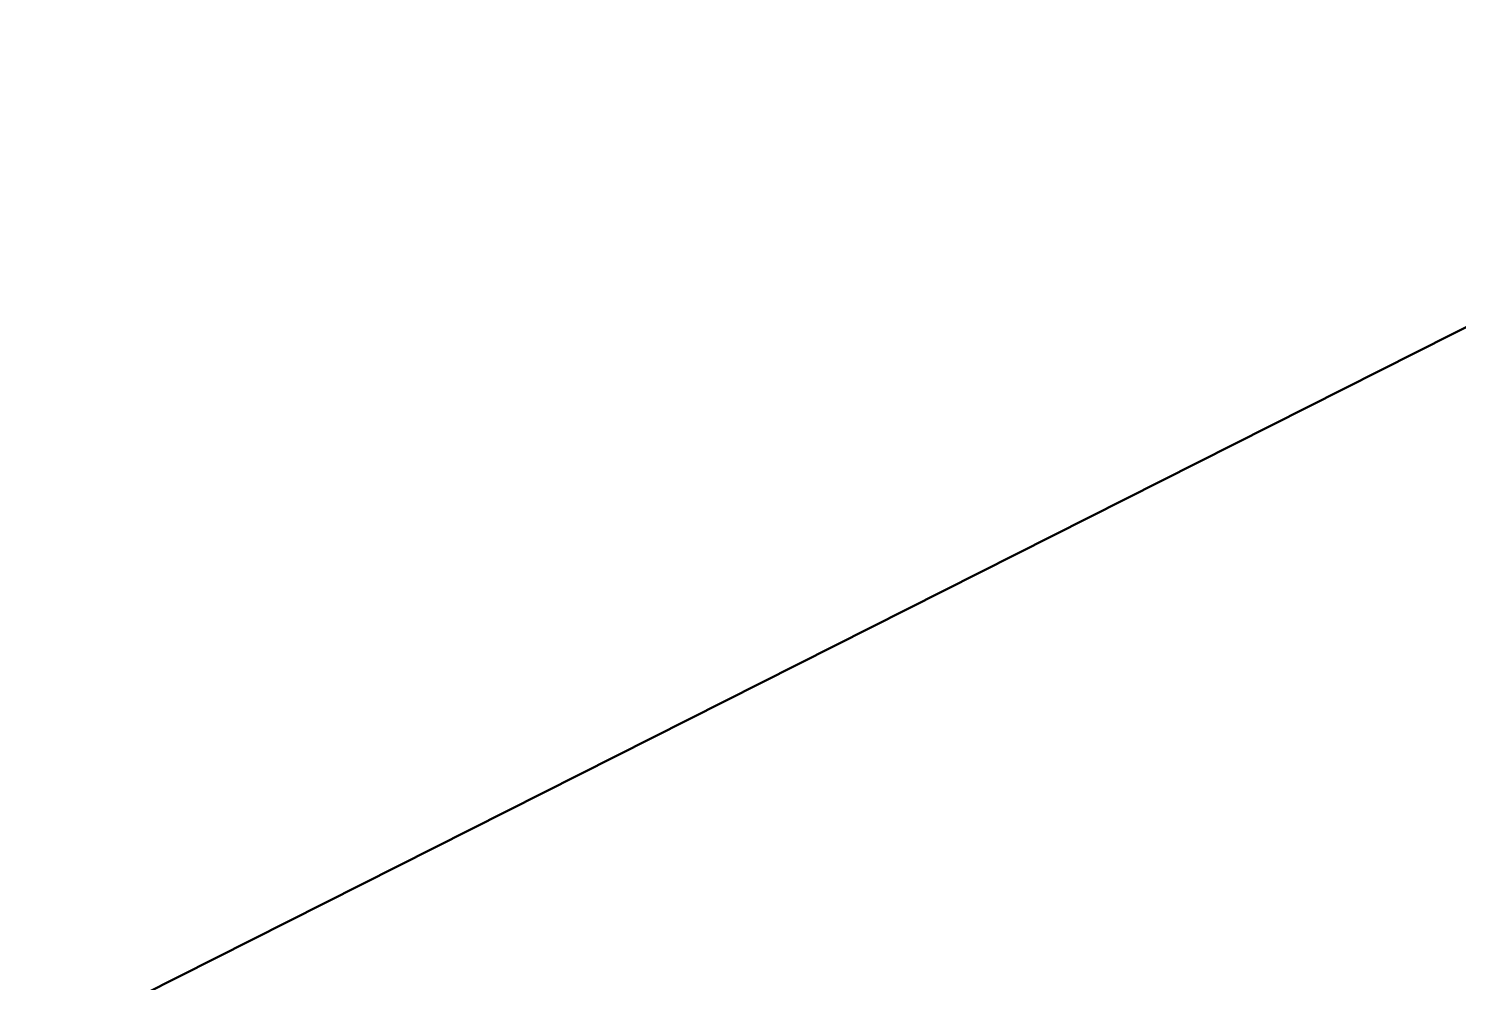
# Model space of a CAD drawing. Header units: metres. Extents: x 2682525 to 2683550, y 1250555 to 1251328.
# Drawn here: x 2683078.354 to 2683081.649, y 1250871.945 to 1250874.141 of the extents above; entities that cross this region are included whole.
import ezdxf

# ---------------------------------------------------------------- set-up
doc = ezdxf.new("R2010")
doc.units = ezdxf.units.M
doc.header["$PDMODE"] = 2
doc.header["$PDSIZE"] = -2
doc.linetypes.add('Verdeckt 0_75', pattern=[1.5, 0.75, -0.75])
for name, color, linetype, lineweight, true_color in [('2458 A U1_dwg-1', 9, 'Continuous', 18, 0x808080), ('_25_200 Materialien-Beton', 9, 'Continuous', 18, 0x808080), ('_25_Keine', 9, 'Continuous', 18, 0x808080), ('A-DETL-____-MBND-1', 7, 'Continuous', 18, 0xbf6000), ('A-DETL-____-MBND-3', 7, 'Verdeckt 0_75', 25, 0xbf6000), ('Bemassung', 9, 'Continuous', 18, 0x808080)]:
    doc.layers.add(name, color=color, linetype=linetype, lineweight=lineweight, true_color=true_color)
for name, color, linetype, lineweight in [('A-____-____-DIMS', 7, 'Continuous', 9), ('A-DETL-____-MBND', 7, 'Verdeckt 0_75', 18), ('A-DETL-____-MBND-2', 7, 'Verdeckt 0_75', 25), ('Bemassung-1', 7, 'Continuous', 18), ('G-____-____-DIMS', 7, 'Continuous', 9), ('G-____-____-TEXT', 7, 'Continuous', 9)]:
    doc.layers.add(name, color=color, linetype=linetype, lineweight=lineweight)
doc.styles.add('Arial_3', font='arial.ttf', dxfattribs={"height": 125})
doc.styles.add('Arial_31', font='arial.ttf', dxfattribs={"width": 0.9, "height": 200})
doc.styles.add('ISOCP_2', font='isocp___.ttf', dxfattribs={"height": 125.8608217592593})
doc.dimstyles.new('2_0_mm_-_Arial', dxfattribs={"dimscale": 304.8, "dimtxt": 204.051879991394, "dimasz": 0.2460629921259842, "dimexe": 0.3280839895013123, "dimexo": 0.3280840109072179, "dimgap": 0.08202099737532807, "dimtad": 1, "dimdec": 1, "dimlfac": 0.001, "dimrnd": 0.09999999999999999, "dimzin": 0, "dimdsep": 46, "dimtxsty": 'Arial_31', "dimblk1": 'OBLIQUE', "dimblk2": 'OBLIQUE', "dimsah": 1, "dimcen": 0.09, "dimdle": 0.3280839895013123, "dimazin": 0, "dimtfac": 1, "dimtdec": 4, "dimtix": 1, "dimtmove": 0, "dimatfit": 3, "dimfxl": 1, "dimtvp": 1, "dimtfill": 1, "dimtolj": 1, "dimtzin": 0, "dimarcsym": 2})
doc.dimstyles.new('2_0_mm_-_Arial_1', dxfattribs={"dimscale": 304.8, "dimtxt": 204.051879991394, "dimasz": 0.2460629921259842, "dimexe": 0.3280839895013123, "dimexo": 0.3280840109072179, "dimgap": 0.08202099737532807, "dimtad": 1, "dimdec": 1, "dimlfac": 0.001, "dimrnd": 0.09999999999999999, "dimzin": 0, "dimdsep": 46, "dimtxsty": 'Arial_31', "dimblk1": 'OBLIQUE', "dimblk2": 'OBLIQUE', "dimsah": 1, "dimcen": 0.09, "dimdle": 0.3280839895013123, "dimazin": 0, "dimtfac": 1, "dimtdec": 4, "dimtix": 1, "dimtmove": 2, "dimatfit": 3, "dimfxl": 1, "dimtvp": 1, "dimtfill": 1, "dimtolj": 1, "dimtzin": 0, "dimarcsym": 2})

# ---------------------------------------------------------------- blocks, each defined once
blk = doc.blocks.new('2458 A U1_dwg_VW_SLASH-9045049-U01 Bodenplatte')
at = {"layer": 'Bemassung'}
for p, q in [((-86920.2902723529, -21641.89040897429), (-87032.54347386629, -21754.14361048766)), ((-86876.41687310961, -21698.01700973097), (-87088.65808404709, -21698.01700973097))]:
    blk.add_line(p, q, dxfattribs=at)
blk = doc.blocks.new('2458 A U1_dwg_VW_SLASH-9045052-U01 Bodenplatte')
at = {"layer": 'Bemassung'}
for p, q in [((-87032.54347386629, -21754.14361048766), (-86920.2902723529, -21641.8904089743)), ((-87076.41687310957, -21698.01700973099), (-86864.1756621721, -21698.01700973099))]:
    blk.add_line(p, q, dxfattribs=at)
blk = doc.blocks.new('2458 A U1_dwg_VW_SLASH-9045367-U01 Bodenplatte')
at = {"layer": 'Bemassung'}
for p, q in [((-87030.29027235285, -22141.89040897429), (-87142.54347386624, -22254.14361048766)), ((-86986.41687310957, -22198.01700973097), (-87198.65808404704, -22198.01700973097))]:
    blk.add_line(p, q, dxfattribs=at)
blk = doc.blocks.new('2458 A U1_dwg_VW_SLASH-9045369-U01 Bodenplatte')
at = {"layer": 'Bemassung'}
for p, q in [((-86922.54347386627, -22254.14361048766), (-86810.29027235291, -22141.8904089743)), ((-86966.41687310959, -22198.01700973098), (-86754.17566217209, -22198.01700973098))]:
    blk.add_line(p, q, dxfattribs=at)
blk = doc.blocks.new('2458 A U1_dwg_VW_SLASH-9045370-U01 Bodenplatte')
at = {"layer": 'Bemassung'}
for p, q in [((-87030.29027235285, -22141.8904089743), (-87142.54347386624, -22254.14361048766)), ((-86986.41687310957, -22198.01700973098), (-87198.65808404704, -22198.01700973098))]:
    blk.add_line(p, q, dxfattribs=at)
blk = doc.blocks.new('2458 A U1_dwg_VW_SLASH-9045372-U01 Bodenplatte')
at = {"layer": 'Bemassung'}
for p, q in [((-86922.54347386627, -22254.14361048766), (-86810.29027235291, -22141.8904089743)), ((-86966.41687310959, -22198.01700973097), (-86754.17566217209, -22198.01700973097))]:
    blk.add_line(p, q, dxfattribs=at)
blk = doc.blocks.new('2458 A U1_dwg_VW_SLASH-9046279-U01 Bodenplatte')
at = {"layer": 'Bemassung'}
for p, q in [((-85598.89961190602, -22725.98347665079), (-85598.89961190602, -22938.22468758827)), ((-85655.02621266269, -22769.85687589409), (-85542.77301114933, -22882.11007740745))]:
    blk.add_line(p, q, dxfattribs=at)
blk = doc.blocks.new('2458 A U1_dwg_VW_SLASH-9046291-U01 Bodenplatte')
at = {"layer": 'Bemassung'}
for p, q in [((-86349.35983079611, -22769.85687589487), (-86461.61303230948, -22882.11007740823)), ((-86305.48643155281, -22825.98347665155), (-86517.7276424903, -22825.98347665155))]:
    blk.add_line(p, q, dxfattribs=at)
blk = doc.blocks.new('2458 A U1_dwg-9041719-U01 Bodenplatte')
at = {"layer": '_25_200 Materialien-Beton'}
h = blk.add_hatch(dxfattribs=at)
h.set_pattern_fill('FP_1', color=256, style=0, pattern_type=2)
h.set_pattern_definition([(18.233, (0, 0), (18.77292067800844, -56.98752011815572), []), (288.233, (0, 0), (63.31313485127099, 20.85671487326738), [])])
h.paths.add_polyline_path([(-86493.95709773523, -36217.62907879418), (-86493.9570977491, -33968.47120503276), (-86405.4864313857, -33968.4712050314), (-86405.48643156605, -21947.67519880287), (-86493.95709792964, -21947.67519880419), (-86493.9570979399, -21262.2223017857), (-86528.52825428742, -21262.2223017857), (-86528.85171340844, -21260.09266592877), (-86529.41196104021, -21243.91647561016), (-86529.74020505023, -21185.36371688503), (-86529.12562389739, -21145.02594407376), (-86528.20479516638, -21137.2223017857), (-86493.9570979418, -21137.2223017857), (-86493.95709796334, -19697.67519924806), (-86743.95709796326, -19697.67519925179), (-86769.80657875269, -20980.20032560278), (-86612.5424617256, -21137.27261996385), (-86538.48663766574, -21138.07977221681), (-86537.78672809884, -21157.46347423747), (-86537.45464207523, -21201.88678376437), (-86537.96724226947, -21250.60564929552), (-86538.57319963428, -21261.93475027155), (-86775.48497713146, -21261.93475027155), (-86910.48643147871, -27960.04829091412), (-86743.9570977155, -36217.62907879418)])
at = {"layer": '_25_200 Materialien-Beton', "flags": 128}
for points in [[(-86493.95709792964, -21137.2223017857), (-86493.95709792964, -19697.67519924806), (-86743.95709796326, -19697.67519924806), (-86769.80657875276, -20980.20032560272)], [(-86775.48497713153, -21261.93475027155), (-86910.48643147871, -27960.04829091412), (-86743.95709771547, -36217.62907879551)], [(-86743.95709771547, -36217.62907879551), (-86493.95709773523, -36217.62907879551), (-86493.95709773523, -33968.47120503276), (-86405.4864313857, -33968.47120503276), (-86405.4864313857, -21947.67519880287), (-86493.95709792964, -21947.67519880287), (-86493.95709792964, -21262.2223017857)]]:
    blk.add_lwpolyline(points, dxfattribs=at)
at = {"layer": '_25_Keine'}
for p, q in [((-86743.95709796317, -19697.6751992518), (-86769.80657875261, -20980.20032560276)), ((-86751.41687310964, -20998.59003124583), (-86751.41687310964, -20107.67519800752)), ((-86775.48497713137, -21261.93475027152), (-86910.48643147862, -27960.04829091409))]:
    blk.add_line(p, q, dxfattribs=at)
at = {"layer": '_25_Keine', "flags": 128}
for points in [[(-89701.41687310967, -20107.67519800752), (-87201.41687310966, -20107.67519800752), (-87201.41687310966, -21137.22230178572)], [(-87201.41687310966, -21262.22230178572), (-87201.41687310966, -25107.67519800752), (-89701.41687310967, -25107.67519800752), (-89701.41687310967, -21262.22230178572)], [(-84251.41687310964, -21262.2223017857), (-84251.41687310964, -25107.67519800752), (-86751.41687310964, -25107.67519800752), (-86751.41687310964, -21261.93475027155)], [(-81751.41687310961, -21262.2223017857), (-81751.41687310961, -25107.67519800752), (-84251.41687310964, -25107.67519800752), (-84251.41687310964, -21262.2223017857)]]:
    blk.add_lwpolyline(points, dxfattribs=at)
at = {"layer": 'Bemassung'}
for p, q in [((-84640.0000000002, -24995.43398707003), (-84640.0000000002, -21262.2223017857)), ((-87088.65808404709, -21698.01700973097), (-94814.17566217207, -21698.01700973097)), ((-80137.9260165061, -21698.017009731), (-86864.17566217219, -21698.017009731)), ((-86866.4168731096, -22198.01700973098), (-87086.41687310956, -22198.01700973098)), ((-86402.48643155281, -22825.98347665077), (-85498.89961190603, -22825.98347665077)), ((-85598.89961190602, -24113.74226571329), (-85598.89961190602, -22938.22468758827))]:
    blk.add_line(p, q, dxfattribs=at)
at = {"layer": 'Bemassung', "flags": 128}
for points in [[(-86976.4168731096, -21598.017009731), (-86976.4168731096, -24219.67519800749)], [(-87086.41687310956, -22098.017009731), (-87086.41687310956, -24219.67519800751)], [(-86866.4168731096, -22098.017009731), (-86866.4168731096, -24219.67519800751)]]:
    blk.add_lwpolyline(points, close=True, dxfattribs=at)
for points in [[(-87310.89929498454, -22198.01700973098), (-87198.65808404704, -22198.01700973098), (-94704.17566217206, -22198.01700973098), (-94591.93445123454, -22198.01700973098)], [(-80430.76937444879, -22198.017009731), (-86754.17566217217, -22198.017009731), (-86641.93445123469, -22198.017009731)], [(-84363.65808404703, -22698.01700973107), (-86639.17566217207, -22698.01700973107), (-86526.93445123456, -22698.01700973107)]]:
    blk.add_lwpolyline(points, dxfattribs=at)
for name in ['2458 A U1_dwg_VW_SLASH-9045049-U01 Bodenplatte', '2458 A U1_dwg_VW_SLASH-9045052-U01 Bodenplatte', '2458 A U1_dwg_VW_SLASH-9045367-U01 Bodenplatte', '2458 A U1_dwg_VW_SLASH-9045370-U01 Bodenplatte', '2458 A U1_dwg_VW_SLASH-9045369-U01 Bodenplatte', '2458 A U1_dwg_VW_SLASH-9045372-U01 Bodenplatte', '2458 A U1_dwg_VW_SLASH-9046279-U01 Bodenplatte', '2458 A U1_dwg_VW_SLASH-9046291-U01 Bodenplatte']:
    blk.add_blockref(name, (0, 0))
at = {"layer": 'Bemassung-1', "char_height": 125.8608217592593, "line_spacing_factor": 1.478621465017729, "style": 'ISOCP_2'}
for s, insert, width, attachment_point in [('22', (-86968.95598217906, -22054.35042512158), 236.8473635522664, 2), ('5', (-86570.80365534831, -22409.46589381023), 118.4236817761332, 1), ('11', (-86725.74374950904, -22556.0038505728), 169.1766882516189, 1), ('2', (-86544.238232714, -22553.08886574606), 118.4236817761332, 1), ('2.50', (-85501.41687310954, -22590.98373376338), 406.0240518038852, 2)]:
    blk.add_mtext(s, dxfattribs=dict(at, insert=insert, width=width, attachment_point=attachment_point))
blk = doc.blocks.new('PE-HD_Abzweigung - Standard-8950235-U01 Bodenplatte')
at = {"layer": 'A-DETL-____-MBND-3'}
for points in [[(-86637.70863703605, -21239.47868891183), (-86629.74471948443, -21225.64239644602), (-86622.84295209906, -21211.42799097663), (-86614.68180847254, -21189.98398103039), (-86609.58428293807, -21170.63305365155), (-86608.39296193964, -21163.42994796023), (-86607.6533349245, -21155.54984009832), (-86607.8292909258, -21151.14508851222), (-86710.48815079346, -21048.94819057364), (-86712.81854290799, -21063.07670909579), (-86718.37047859457, -21075.83059958505), (-86726.76560261115, -21088.7530616561), (-86737.43180112964, -21100.96345087414), (-86749.64219034766, -21111.62964939265), (-86762.56465241873, -21120.02477340922), (-86775.318542908, -21125.5767090958), (-86787.03470525543, -21127.90710121032), (-86796.91470235896, -21126.85713738135), (-86802.61154547687, -21123.96023673173), (-86748.67573241392, -21177.83615934293), (-86734.98584028867, -21188.96221348286), (-86719.61585198187, -21199.41205859943), (-86701.5679189617, -21210.03969236417), (-86677.021770449, -21222.62643482279), (-86670.77275976367, -21225.64239644604), (-86644.41019728375, -21236.81176320404)], [(-86607.47737892326, -21151.49700051473), (-86608.99900429875, -21142.85052765474), (-86609.90440635997, -21140.43720318815), (-86715.58705203504, -21034.63393370071), (-86711.53811462245, -21041.48054964483), (-86710.43587510497, -21048.53850433299), (-86607.6504863659, -21151.32389307207)], [(-86838.51321762822, -21261.9347502716), (-86538.57319963422, -21261.9347502715), (-86537.96724226949, -21250.6056492955), (-86537.45464207523, -21201.88678376434), (-86537.89797545543, -21151.49700051473), (-86607.47737892326, -21151.49700051473), (-86608.52056604317, -21164.29636671444), (-86609.58428293807, -21170.63305365155), (-86613.4517788555, -21185.78501725378), (-86614.68180847254, -21189.98398103039), (-86622.84295209906, -21211.42799097663), (-86632.57235572474, -21230.97265379749), (-86637.70863703605, -21239.47868891183), (-86660.89146704951, -21229.98215993794), (-86679.23499663854, -21221.55622840619), (-86698.96865152461, -21211.42799097661), (-86703.66314934251, -21208.92060573648), (-86724.29766816134, -21196.22895572627), (-86739.10671952568, -21185.61309100072), (-86749.23532083012, -21177.38137044047), (-86775.09793077636, -21151.49700051472), (-86837.83799344944, -21151.49700051473), (-86837.39673833006, -21204.86041012259), (-86838.0080871766, -21253.84888952226), (-86838.41224471353, -21260.7691107241)]]:
    blk.add_hatch(color=256, dxfattribs=at).paths.add_polyline_path(points)
h = blk.add_hatch(color=256, dxfattribs=at)
h.paths.add_polyline_path([(-86773.61951972159, -21124.83710203485), (-86772.011306136, -21124.4098463444), (-86767.263905456, -21122.0704198463)])
h.paths.add_polyline_path([(-86760.84317278837, -21118.90640796852), (-86759.1267417372, -21118.06058421069), (-86760.1362277383, -21118.44713857115)])
h.paths.add_polyline_path([(-86748.01557026531, -21110.20874032884), (-86746.30789368815, -21109.00198999487), (-86741.93079762555, -21104.89348036809)])
h.paths.add_polyline_path([(-86736.01089206581, -21099.33683079182), (-86734.42834529925, -21097.85139192272), (-86735.42737971315, -21098.66884088638)])
h.paths.add_polyline_path([(-86725.64723717053, -21087.03158202586), (-86724.29766816134, -21085.36868482557), (-86724.9877110735, -21086.01638547162)])
h.paths.add_polyline_path([(-86717.6308715335, -21074.13157639855), (-86716.60625117956, -21072.40454456351), (-86716.97540055608, -21072.62583037828)])
h.paths.add_polyline_path([(-86712.5080972256, -21061.5159279757), (-86711.87825171066, -21059.84245587115), (-86711.34679876691, -21055.67744217273)])
h.paths.add_polyline_path([(-86710.6280228499, -21050.0443723485), (-86710.48815079345, -21048.28876389168), (-86710.68546288938, -21049.50387046818)])
h.paths.add_polyline_path([(-86712.1187723682, -21040.49867707549), (-86712.81854290799, -21038.70114231431), (-86712.81854290797, -21039.31538880833)])
h = blk.add_hatch(color=256, dxfattribs=at)
h.paths.add_polyline_path([(-86837.7492554613, -21151.49700051473), (-86775.09793077636, -21151.49700051472), (-86789.20679051941, -21137.3762700247), (-86838.42665565973, -21138.07977221681), (-86837.83799344944, -21151.49700051473)])
h.paths.add_polyline_path([(-86607.47737892326, -21151.49700051473), (-86537.89797545543, -21151.49700051473), (-86538.812688806, -21137.50985329987), (-86612.48758188213, -21137.85107928719), (-86609.90440635997, -21140.43720318815), (-86608.1828577188, -21145.0259440738), (-86607.8292909258, -21148.26906163838)])
at = {"layer": 'A-DETL-____-MBND-2'}
for p, q in [((-86611.06520918781, -21138.9416951677), (-86715.8968810951, -21034.1100232604)), ((-86638.67295021801, -21199.72230178568), (-86760.09105491918, -21078.30419708452)), ((-86737.7610345357, -21137.22230178568), (-86838.6329622141, -21137.22230178572)), ((-86804.28522874342, -21122.49837090871), (-86752.9318883605, -21173.85171129161)), ((-86538.6929442201, -21137.2223017857), (-86615.21816660491, -21137.2223017857)), ((-86538.69294422002, -21199.72230178568), (-86838.63296221402, -21199.72230178568)), ((-86838.6329622141, -21262.22230178574), (-86538.6929442201, -21262.22230178567))]:
    blk.add_line(p, q, dxfattribs=at)
for centre, major_axis, ratio, start_param, end_param in [((-86760.09105491918, -21078.30419708452), (44.19417382417497, 44.1941738241487), 0.5127203843607986, 5.828831005414564, 8.97042365900467), ((-86760.09105491918, -21078.30419708452), (44.19417382416172, 44.19417382415696), 0.5127203843605525, 2.687238351824488, 5.828831005413968), ((-86838.63296221402, -21199.72230178568), (0, 62.50000000000068), 0.01999600119967056, 5.593749183062895, 8.735341836661673), ((-86538.69294422002, -21199.72230178568), (0, 62.50000000000068), 0.01999600119985022, 5.593749183067305, 8.7353418366571), ((-86838.63296221402, -21199.72230178568), (0, 62.49999999999836), 0.01999600119970285, 2.452156529482879, 5.593749183063689), ((-86538.69294422002, -21199.72230178568), (0, 62.49999999999836), 0.01999600119985095, 2.45215652947753, 5.593749183067324)]:
    blk.add_ellipse(centre, major_axis=major_axis, ratio=ratio, start_param=start_param, end_param=end_param, dxfattribs=at)
for points, knots in [([(-86766.3191240548, -21151.4970005147), (-86766.05182731374, -21149.44828535139), (-86765.24857004761, -21146.79231181335), (-86763.60712897728, -21144.34668399777), (-86762.46417439902, -21143.1223863428), (-86761.51369188738, -21142.28664005691), (-86760.43175955447, -21141.53254750923), (-86758.79328268321, -21140.63161349297), (-86756.45710265858, -21139.68550825618), (-86753.88368770626, -21138.94684258229), (-86751.76901076475, -21138.46468055072), (-86750.19034750793, -21138.1535121681), (-86748.58926326544, -21137.8927013539), (-86746.36576874166, -21137.60972789863), (-86743.47481448935, -21137.3653380011), (-86739.8788193086, -21137.22206046631), (-86736.24841218963, -21137.21266544966), (-86732.5708302727, -21137.32806796275), (-86728.79318230462, -21137.55271744515), (-86724.96079647237, -21137.87672945963), (-86721.10288644153, -21138.29665162453), (-86717.21494573064, -21138.80530104889), (-86711.9611497006, -21139.58406663383), (-86702.6784460526, -21141.21393986695), (-86689.19224852894, -21144.20589958143), (-86672.78779199405, -21148.67567213107), (-86656.24531925637, -21153.9073715474), (-86645.18243446104, -21157.88333846161), (-86639.63726340009, -21159.96591465954)], [0, 0, 0, 0, 0.05555555555555555, 0.08333333333333333, 0.09722222222222221, 0.1111111111111111, 0.125, 0.1388888888888889, 0.1666666666666667, 0.1944444444444444, 0.2083333333333333, 0.2222222222222222, 0.2361111111111111, 0.25, 0.2777777777777778, 0.3055555555555556, 0.3333333333333333, 0.361111111111111, 0.3888888888888888, 0.4166666666666666, 0.4444444444444444, 0.4722222222222222, 0.5, 0.5555555555555556, 0.6666666666666666, 0.7777777777777778, 0.8888888888888888, 1, 1, 1, 1]), ([(-86639.63726340009, -21159.96591465954), (-86637.902064884, -21157.30743943332), (-86634.46576266341, -21152.33770053304), (-86629.36387926014, -21146.16091995257), (-86624.47877816609, -21141.41952842902), (-86619.92816046378, -21138.29114209072), (-86615.85586518276, -21136.94178877247), (-86611.83812717046, -21137.60637360975), (-86608.5501464037, -21141.7430173926), (-86607.5749119116, -21147.81781665429), (-86607.47737892315, -21151.4970005147)], [0, 0, 0, 0, 0.1111111111111111, 0.2222222222222222, 0.3333333333333333, 0.4444444444444444, 0.5555555555555556, 0.6666666666666666, 0.8333333333333333, 1, 1, 1, 1]), ([(-86637.70863703593, -21239.47868891182), (-86643.2538080969, -21237.39611271389), (-86654.32737402343, -21232.97223227428), (-86670.92014148827, -21225.70099747653), (-86684.65863904264, -21219.06399106785), (-86695.56533073809, -21213.40020442275), (-86703.67427504637, -21208.95196746256), (-86711.7164651309, -21204.31556014584), (-86718.31985046227, -21200.26475935314), (-86723.52853208703, -21196.89649693338), (-86727.41695587189, -21194.33455870116), (-86730.60991240812, -21192.13971925318), (-86733.12706072332, -21190.34137743023), (-86735.29709335329, -21188.73483105306), (-86737.76464661187, -21186.87753609552), (-86741.45270712451, -21184.06816193033), (-86745.04674050823, -21181.18019462852), (-86747.8025238718, -21178.72991299335), (-86749.03334465108, -21177.57558030641), (-86749.8434742933, -21176.79989255729), (-86752.08969126557, -21174.66065077933), (-86755.75311695017, -21171.10782401288), (-86758.94836736684, -21167.44708078639), (-86760.5499384295, -21165.16959618892), (-86761.08726387876, -21164.33707931572), (-86761.86415679513, -21163.08691315344), (-86763.39703487032, -21160.3744201121), (-86765.1974235632, -21156.22653807579), (-86766.0441124181, -21153.03353688719), (-86766.3191240548, -21151.4970005147)], [0, 0, 0, 0, 0.1111111111111111, 0.2222222222222222, 0.3333333333333333, 0.3888888888888888, 0.4444444444444444, 0.5, 0.5555555555555556, 0.5833333333333334, 0.6111111111111112, 0.6388888888888888, 0.6527777777777777, 0.6666666666666666, 0.6875, 0.7083333333333333, 0.75, 0.7708333333333333, 0.7760416666666666, 0.78125, 0.7916666666666666, 0.8333333333333333, 0.875, 0.8854166666666666, 0.890625, 0.8958333333333333, 0.9166666666666666, 0.9583333333333333, 1, 1, 1, 1]), ([(-86607.47737892315, -21151.4970005147), (-86607.36944786343, -21156.40257899525), (-86608.26614377272, -21165.39612733822), (-86611.4021345723, -21179.17575601201), (-86616.15469338266, -21195.3695015512), (-86623.02166834669, -21212.66896082437), (-86631.27172036242, -21228.917140236), (-86635.53963889083, -21236.15559487905), (-86637.70863703593, -21239.47868891182)], [0, 0, 0, 0, 0.2222222222222222, 0.3333333333333333, 0.4444444444444444, 0.7222222222222222, 0.8611111111111112, 1, 1, 1, 1])]:
    blk.add_open_spline(points, degree=3, knots=knots, dxfattribs=at)
blk = doc.blocks.new('PE-HD_Bogen - Standard-8950238-U01 Bodenplatte')
at = {"layer": 'A-DETL-____-MBND-3'}
for points in [[(-87119.33407591825, -20737.19443395054), (-87119.33407591823, -20700.75410343832), (-87133.32122313316, -20700.28259379467), (-87132.7513042162, -20736.60577174025), (-87122.08048983934, -20737.1065539812)], [(-87077.09720126838, -20737.64346538042), (-87018.81334010702, -20737.07205878674), (-87008.89632616146, -20736.51920977176), (-87008.89632616146, -20700.07887925956), (-87020.22542713748, -20700.6848366243), (-87071.10877464725, -20701.20888474863), (-87119.3340759183, -20700.84284142646), (-87119.33407591825, -20737.19443395054), (-87082.14685663044, -20737.62015725063)], [(-87082.11950514311, -20835.69661942657), (-87102.89145254366, -20806.46016496401), (-87114.938094143, -20774.57425306269), (-87119.33407591825, -20737.19443395054), (-87133.30052984534, -20736.91776342978), (-87132.92389672417, -20748.53061415733), (-87128.32758547475, -20774.44203764246), (-87121.30894099873, -20793.54056510837), (-87113.64370673892, -20808.56453399024), (-87106.5395857007, -20818.36649410315), (-87096.24746557798, -20829.94552825271), (-87090.3472464715, -20833.97438797548)], [(-87082.11950514311, -20835.69661942657), (-87070.81555360496, -20834.25424282089), (-87058.25346491257, -20829.52624335197), (-87045.28932465048, -20821.83482637023), (-87032.8066175534, -20811.7041492323), (-87021.65601948123, -20799.8246008434), (-87012.5974252654, -20787.00575279434), (-87006.2481631317, -20774.12118839554), (-87003.04092480185, -20762.04896941801), (-87003.77545049734, -20750.26965865341), (-87008.269622559, -20739.36046463263), (-87008.89632616146, -20736.51920977176), (-87020.22542713747, -20737.1251671365), (-87060.79138406884, -20737.63206928107), (-87119.28989820777, -20737.57008492232), (-87114.938094143, -20774.57425306269), (-87102.14768465378, -20808.42882296846), (-87083.17892986137, -20834.25424282089)], [(-87059.9925017422, -20857.82362282745), (-87047.01507809942, -20855.75140070677), (-87034.39942967636, -20850.62862639873), (-87020.12140873677, -20841.49389532125), (-87007.86045573873, -20830.82769680279), (-86997.17279496604, -20818.61730758473), (-86989.62459810651, -20807.41632514376), (-86983.40182187645, -20793.54056510837), (-86980.93435054724, -20782.78557379714), (-86981.53399663742, -20772.66096997329), (-86984.57076934353, -20765.64795245554), (-87006.24816313172, -20744.55926189372), (-87003.19427826785, -20751.61179763479), (-87003.57826275605, -20764.07153861328), (-87006.2481631317, -20774.12118839554), (-87012.5974252654, -20787.00575279434), (-87021.65601948123, -20799.8246008434), (-87032.8066175534, -20811.7041492323), (-87045.28932465048, -20821.83482637023), (-87058.25346491257, -20829.52624335197), (-87070.81555360496, -20834.25424282089), (-87082.11950514311, -20835.69661942657), (-87061.43487834788, -20856.38124622177)], [(-87059.9925017422, -20857.82362282745), (-87082.11950514311, -20835.69661942657), (-87091.39497391036, -20833.75507758697), (-87098.00985203867, -20828.5619301699), (-87073.75096021939, -20852.36261683732), (-87068.03232899959, -20856.14072556424), (-87063.41010790823, -20857.1082492405)]]:
    blk.add_hatch(color=256, dxfattribs=at).paths.add_polyline_path(points)
at = {"layer": 'A-DETL-____-MBND-2'}
for p, q in [((-87133.60877464732, -20699.95913467366), (-87133.60877464728, -20736.39946518587)), ((-87071.10877464719, -20767.28647735651), (-87071.10877464719, -20699.95913467363)), ((-87008.60877464726, -20736.39946518587), (-87008.6087746473, -20699.95913467366)), ((-87008.1596385674, -20741.84726578812), (-87007.34195971015, -20742.80607203438)), ((-86986.03263516654, -20763.974269189), (-87008.15963856738, -20741.84726578812)), ((-87071.10877464719, -20767.28647735651), (-87030.22680899056, -20808.16844301314)), ((-87096.54798621572, -20830.23561343643), (-87074.42098281482, -20852.36261683732))]:
    blk.add_line(p, q, dxfattribs=at)
at = {"layer": 'A-DETL-____-MBND-2', "flags": 128}
for points in [[(-87133.6087746473, -20736.39946518587), (-87129.95005811033, -20768.62676992836), (-87119.3723985654, -20798.26507309208), (-87102.80253412835, -20823.46132888188), (-87096.54798621574, -20830.23561343643)], [(-87007.34195971015, -20742.80607203438), (-87008.26105135103, -20740.01618071911), (-87008.60877464728, -20736.39946518586)]]:
    blk.add_lwpolyline(points, dxfattribs=at)
at = {"layer": 'A-DETL-____-MBND-2'}
for centre, major_axis, ratio, start_param, end_param in [((-87071.10877464719, -20699.95913467363), (62.49999999999473, 0), 0.01999600119964333, 0.6894361241127883, 3.831028777702723), ((-87071.10877464719, -20699.95913467363), (62.49999999999275, 0), 0.01999600119964396, 3.831028777702707, 6.972621431292359), ((-87030.22680899056, -20808.16844301314), (44.19417382416599, 44.19417382416091), 0.5127203843604875, 0.4543543017652178, 3.595946955355059), ((-87030.22680899056, -20808.16844301314), (44.19417382416626, 44.19417382415575), 0.5127203843605347, 3.595946955355126, 6.737539608944871)]:
    blk.add_ellipse(centre, major_axis=major_axis, ratio=ratio, start_param=start_param, end_param=end_param, dxfattribs=at)
blk = doc.blocks.new('_Oblique')
at = {"color": 0, "linetype": 'ByBlock', "lineweight": -2}
blk.add_line((-0.5, -0.5), (0.5, 0.5), dxfattribs=at)
blk = doc.blocks.new('*D1807')
at = {"layer": 'A-____-____-DIMS', "color": 0, "lineweight": -2, "transparency": 16777216}
for p, q in [((2683068.897622096, 1250867.009540824), (2683135.861756529, 1250900.785341326)), ((2683053.688199543, 1250859.338114525), (2683068.897622096, 1250867.009540824)), ((2683053.688199543, 1250859.338114525), (2682986.72406511, 1250825.562314023)), ((2683113.74310552, 1250778.098576879), (2683113.932022766, 1250777.724028246)), ((2683098.698719751, 1250770.099947516), (2683098.722600213, 1250770.052601948))]:
    blk.add_line(p, q, dxfattribs=at)
at = {"layer": 'A-____-____-DIMS', "color": 0, "lineweight": -2, "transparency": 16777216, "xscale": 74.99999999999999, "yscale": 74.99999999999999, "zscale": 74.99999999999999}
for p, rotation in [((2683068.897622096, 1250867.009540824), 206.7657572042305), ((2683053.688199543, 1250859.338114525), 26.76575720423048)]:
    blk.add_blockref('_Oblique', p, dxfattribs=dict(at, rotation=rotation))
at = {"layer": 'A-____-____-DIMS', "color": 0, "transparency": 16777216, "insert": (2683004.047613651, 1250976.668747653), "char_height": 200, "width": 911.641014607705, "attachment_point": 5, "rotation": 26.76575720423047, "style": 'Arial_31', "bg_fill": 3, "box_fill_scale": 1.1, "bg_fill_color": 256, "bg_fill_true_color": 13158600, "bg_fill_transparency": 0}
blk.add_mtext('\\A1;0.0', dxfattribs=at)
at = {"layer": 'Defpoints', "color": 0, "transparency": 16777216}
for p in [(2683068.708701911, 1250867.384095282), (2683068.897622096, 1250867.009540824), (2683053.664316143, 1250859.385465919)]:
    blk.add_point(p, dxfattribs=at)
blk = doc.blocks.new('*D1808')
at = {"layer": 'A-____-____-DIMS', "color": 0, "lineweight": -2, "transparency": 16777216}
for p, q in [((2683101.306229421, 1250883.356000871), (2683168.270363854, 1250917.131801374)), ((2683068.897622741, 1250867.009539544), (2683001.933488308, 1250833.233739042)), ((2683146.196746825, 1250794.355752247), (2683146.340630091, 1250794.070488293)), ((2683113.74310552, 1250778.098576879), (2683113.932023411, 1250777.724026967))]:
    blk.add_line(p, q, dxfattribs=at)
at = {"layer": 'A-____-____-DIMS', "color": 0, "transparency": 16777216, "insert": (2682617.72699169, 1250788.948338999), "char_height": 200, "width": 911.641014607705, "attachment_point": 1, "rotation": 26.76575720423047, "line_spacing_factor": 0.9417779076525878, "style": 'Arial_31', "bg_fill": 3, "box_fill_scale": 1.1, "bg_fill_color": 256, "bg_fill_true_color": 13158600, "bg_fill_transparency": 0}
blk.add_mtext('\\A1;0.0', dxfattribs=at)
at = {"layer": 'A-____-____-DIMS', "color": 0, "lineweight": -2, "transparency": 16777216}
blk.add_line((2683068.897622741, 1250867.009539544), (2683101.306229421, 1250883.356000871), dxfattribs=at)
at = {"layer": 'Defpoints', "color": 0, "transparency": 16777216}
for p in [(2683101.162343216, 1250883.641270651), (2683101.306229421, 1250883.356000871), (2683068.708701911, 1250867.384095282)]:
    blk.add_point(p, dxfattribs=at)
at = {"layer": 'A-____-____-DIMS', "color": 0, "lineweight": -2, "transparency": 16777216, "xscale": 74.99999999999999, "yscale": 74.99999999999999, "zscale": 74.99999999999999}
for p, rotation in [((2683101.306229421, 1250883.356000871), 206.7657572042305), ((2683068.897622741, 1250867.009539544), 26.76575720423048)]:
    blk.add_blockref('_Oblique', p, dxfattribs=dict(at, rotation=rotation))
blk = doc.blocks.new('*D1809')
at = {"layer": 'A-____-____-DIMS', "color": 0, "lineweight": -2, "transparency": 16777216}
for p, q in [((2683132.910514814, 1250899.296771893), (2683199.874649247, 1250933.072572396)), ((2683101.30623005, 1250883.355999624), (2683132.910514814, 1250899.296771893)), ((2683101.30623005, 1250883.355999624), (2683034.342095617, 1250849.580199121)), ((2683177.801724807, 1250810.295150137), (2683177.944915484, 1250810.011259315)), ((2683146.196746825, 1250794.355752247), (2683146.34063072, 1250794.070487046))]:
    blk.add_line(p, q, dxfattribs=at)
at = {"layer": 'A-____-____-DIMS', "color": 0, "lineweight": -2, "transparency": 16777216, "xscale": 74.99999999999999, "yscale": 74.99999999999999, "zscale": 74.99999999999999}
for p, rotation in [((2683132.910514814, 1250899.296771893), 206.7657572042305), ((2683101.30623005, 1250883.355999624), 26.76575720423048)]:
    blk.add_blockref('_Oblique', p, dxfattribs=dict(at, rotation=rotation))
at = {"layer": 'A-____-____-DIMS', "color": 0, "transparency": 16777216, "insert": (2683059.863075263, 1251004.821305737), "char_height": 200, "width": 911.641014607705, "attachment_point": 5, "rotation": 26.76575720423047, "style": 'Arial_31', "bg_fill": 3, "box_fill_scale": 1.1, "bg_fill_color": 256, "bg_fill_true_color": 13158600, "bg_fill_transparency": 0}
blk.add_mtext('\\A1;0.0', dxfattribs=at)
at = {"layer": 'Defpoints', "color": 0, "transparency": 16777216}
for p in [(2683132.767321199, 1250899.58066854), (2683132.910514814, 1250899.296771893), (2683101.162343216, 1250883.641270651)]:
    blk.add_point(p, dxfattribs=at)

msp = doc.modelspace()

# ---------------------------------------------------------------- hatches: boundary and pattern name
at = {"layer": 'A-DETL-____-MBND-1'}
for points in [[(2683079.435308771, 1250873.281919933), (2683085.486478508, 1250876.334047516), (2683085.4607262, 1250876.383538799), (2683085.457216164, 1250876.389288145), (2683079.406046427, 1250873.337160562), (2683079.407294298, 1250873.335404773), (2683079.415079367, 1250873.321214083), (2683079.4279859, 1250873.29634375)], [(2683085.51350916, 1250876.277681252), (2683085.510845246, 1250876.284205768), (2683085.501738277, 1250876.30331735), (2683085.486470051, 1250876.33404325), (2683079.435308771, 1250873.281919933), (2683079.45912643, 1250873.233311322), (2683079.462339423, 1250873.225553669), (2683085.41597256, 1250876.22848512)], [(2683078.725244605, 1250873.482109518), (2683078.775018024, 1250873.508021643), (2683078.780485234, 1250873.511371862), (2683078.13124106, 1250874.798567953), (2683078.129485271, 1250874.797320083), (2683078.115294581, 1250874.789535013), (2683078.076000431, 1250874.769305609), (2683078.619864367, 1250873.691037122)], [(2683078.725244605, 1250873.482109518), (2683078.076000431, 1250874.769305609), (2683078.02739182, 1250874.74548795), (2683078.019916399, 1250874.74171745), (2683078.123177161, 1250874.536989885), (2683078.668878341, 1250873.455078865), (2683078.675583193, 1250873.457823077), (2683078.695120274, 1250873.467143753), (2683078.722578339, 1250873.480773482)], [(2683079.203196866, 1250873.275456011), (2683079.207660323, 1250873.295173495), (2683079.208792654, 1250873.308330217), (2683079.207685169, 1250873.321901174), (2683079.204197657, 1250873.332990292), (2683079.198567787, 1250873.340841865), (2683079.192317392, 1250873.344844559), (2683078.832399287, 1250873.46282205), (2683078.838479253, 1250873.457561569), (2683078.843139271, 1250873.448650635), (2683078.845712323, 1250873.436427532), (2683078.845845838, 1250873.42206413), (2683078.843530716, 1250873.406539272), (2683078.84035076, 1250873.3949941), (2683079.059232063, 1250873.322884596)], [(2683079.171042568, 1250873.229060865), (2683079.18163783, 1250873.237843377), (2683079.190374405, 1250873.248892379), (2683079.198600641, 1250873.264134553), (2683079.203196866, 1250873.275456011), (2683078.84035076, 1250873.3949941), (2683078.83234177, 1250873.376244213), (2683078.824230454, 1250873.363538569), (2683078.815143555, 1250873.353659889), (2683078.805700329, 1250873.34728139), (2683078.796544318, 1250873.344837754), (2683078.790358454, 1250873.345659497), (2683079.155144658, 1250873.225991412), (2683079.162986461, 1250873.226016779), (2683079.167618041, 1250873.227766871)], [(2683079.462339423, 1250873.225553669), (2683079.461669157, 1250873.227600793), (2683079.454884527, 1250873.242296092), (2683079.435308771, 1250873.281919933), (2683079.410375265, 1250873.329965726), (2683079.406046427, 1250873.337160562), (2683079.406716693, 1250873.335113438), (2683079.413501323, 1250873.320418139), (2683079.433077079, 1250873.280794298), (2683079.458010585, 1250873.232748504), (2683079.461091552, 1250873.227309457)], [(2683068.916905871, 1250867.976580797), (2683079.158289742, 1250873.142542782), (2683079.13292867, 1250873.191314691), (2683079.129167843, 1250873.197506776), (2683068.887643527, 1250868.031821426), (2683068.888891398, 1250868.030065638), (2683068.896676468, 1250868.015874947), (2683068.909583, 1250867.991004615)], [(2683078.289286346, 1250872.633881677), (2683079.185460839, 1250873.085899883), (2683079.183055503, 1250873.091843678), (2683079.17414921, 1250873.110589628), (2683079.158329703, 1250873.142215464), (2683068.916905871, 1250867.976580797), (2683068.94072353, 1250867.927972186), (2683068.943936524, 1250867.920214534), (2683071.162600133, 1250869.039278234)]]:
    msp.add_hatch(color=256, dxfattribs=at).paths.add_polyline_path(points)
h = msp.add_hatch(color=256, dxfattribs=at)
h.paths.add_polyline_path([(2683078.816354076, 1250873.354975888), (2683078.81760782, 1250873.35595596), (2683078.820882327, 1250873.359898706)])
h.paths.add_polyline_path([(2683078.825311012, 1250873.365231165), (2683078.826494916, 1250873.366656672), (2683078.825754755, 1250873.365926248)])
h.paths.add_polyline_path([(2683078.833218726, 1250873.378198058), (2683078.834252109, 1250873.379971854), (2683078.836499196, 1250873.385506897)])
h.paths.add_polyline_path([(2683078.839538321, 1250873.392992895), (2683078.840779713, 1250873.396668089), (2683078.8397903, 1250873.393847869)])
h.paths.add_polyline_path([(2683078.843839127, 1250873.408607433), (2683078.844375255, 1250873.410699667), (2683078.844021005, 1250873.409827075)])
h.paths.add_polyline_path([(2683078.845828051, 1250873.423977566), (2683078.846051332, 1250873.426018247), (2683078.845808338, 1250873.4260983)])
h.paths.add_polyline_path([(2683078.845369551, 1250873.438055845), (2683078.845264768, 1250873.439905904), (2683078.845135224, 1250873.439168999)])
h.paths.add_polyline_path([(2683078.842494873, 1250873.449882859), (2683078.842069168, 1250873.451416218), (2683078.842230244, 1250873.450388887)])
h.paths.add_polyline_path([(2683078.837399921, 1250873.458652617), (2683078.836682305, 1250873.45976478), (2683078.835663483, 1250873.460100426)])
at = {"layer": 'G-____-____-DIMS'}
for points in [[(2683078.686521056, 1250873.558883099), (2683078.538252181, 1250873.593752757), (2683078.535267763, 1250873.540938918)], [(2683079.492756693, 1250873.310895882), (2683079.603726475, 1250873.206563436), (2683079.632717977, 1250873.250809353)]]:
    msp.add_hatch(color=256, dxfattribs=at).paths.add_polyline_path(points)

# ---------------------------------------------------------------- linework, layer by layer
at = {"layer": 'A-DETL-____-MBND'}
for p, q in [((2683080.7297072, 1250874.163162689), (2683080.616220285, 1250874.105568857)), ((2683080.6275326, 1250874.083274652), (2683080.741020978, 1250874.140869228)), ((2683080.616220285, 1250874.105568857), (2683080.502721243, 1250874.047987617)), ((2683080.514030545, 1250874.025691884), (2683080.627531136, 1250874.08327391)), ((2683080.502721243, 1250874.047987617), (2683080.389209314, 1250873.990419672)), ((2683080.400515432, 1250873.968122325), (2683080.514028995, 1250874.025691098)), ((2683080.389209314, 1250873.990419672), (2683080.275683738, 1250873.932865723)), ((2683080.286986503, 1250873.910566676), (2683080.400513798, 1250873.968121496)), ((2683080.275683738, 1250873.932865723), (2683080.162143756, 1250873.875326471)), ((2683080.173442998, 1250873.853025639), (2683080.286984784, 1250873.910565805)), ((2683080.162143756, 1250873.875326471), (2683080.048588609, 1250873.817802619)), ((2683080.059884159, 1250873.795499916), (2683080.173441195, 1250873.853024725)), ((2683080.048588609, 1250873.817802618), (2683079.935017537, 1250873.760294867)), ((2683079.946309226, 1250873.737990209), (2683080.059882271, 1250873.79549896)), ((2683079.935017537, 1250873.760294867), (2683079.821429782, 1250873.702803917)), ((2683079.832717439, 1250873.680497218), (2683079.946307252, 1250873.73798921)), ((2683079.821429782, 1250873.702803917), (2683079.707824583, 1250873.64533047)), ((2683079.719108039, 1250873.623021646), (2683079.83271538, 1250873.680496177)), ((2683079.707824583, 1250873.64533047), (2683079.594201182, 1250873.587875229)), ((2683079.605480267, 1250873.565564195), (2683079.719105896, 1250873.623020562)), ((2683079.594201182, 1250873.587875229), (2683079.480558819, 1250873.530438894)), ((2683079.491833363, 1250873.508125565), (2683079.605478039, 1250873.565563068)), ((2683079.480558819, 1250873.530438894), (2683079.366896735, 1250873.473022167)), ((2683079.378166569, 1250873.450706459), (2683079.491831051, 1250873.508124396)), ((2683079.366896735, 1250873.473022167), (2683079.25321417, 1250873.41562575)), ((2683079.264479125, 1250873.393307578), (2683079.378164172, 1250873.450705248)), ((2683079.25321417, 1250873.41562575), (2683079.139510365, 1250873.358250343)), ((2683079.150770272, 1250873.335929624), (2683079.264476643, 1250873.393306325)), ((2683079.139510366, 1250873.358250343), (2683079.025784562, 1250873.30089665)), ((2683079.03703925, 1250873.278573299), (2683079.150767705, 1250873.335928329)), ((2683079.025784562, 1250873.300896649), (2683078.912036, 1250873.24356537)), ((2683078.9232853, 1250873.221239303), (2683079.037036598, 1250873.278571962)), ((2683078.912036, 1250873.24356537), (2683078.79826392, 1250873.186257206)), ((2683078.809507663, 1250873.163928339), (2683078.923282563, 1250873.221237924)), ((2683078.79826392, 1250873.186257205), (2683078.684467563, 1250873.128972858)), ((2683078.695705579, 1250873.106641109), (2683078.809504841, 1250873.163926919)), ((2683078.684467564, 1250873.128972858), (2683078.570646171, 1250873.071713029)), ((2683078.58187829, 1250873.049378314), (2683078.695702673, 1250873.106639647)), ((2683078.570646171, 1250873.071713029), (2683078.456798982, 1250873.01447842)), ((2683078.468025036, 1250872.992140656), (2683078.5818753, 1250873.04937681)), ((2683078.456798982, 1250873.01447842), (2683078.342925238, 1250872.957269733)), ((2683078.354145057, 1250872.934928836), (2683078.46802196, 1250872.99213911))]:
    msp.add_line(p, q, dxfattribs=at)
msp.add_open_spline([(2683066.009390901, 1250869.679863096), (2683066.288205003, 1250869.551325586), (2683067.039320472, 1250869.18605556), (2683068.808618498, 1250868.554809036), (2683071.657237757, 1250869.494124548), (2683074.467321273, 1250871.018365242), (2683078.195421315, 1250872.859749516), (2683083.158512379, 1250875.383371573), (2683088.800458998, 1250878.256991499), (2683094.67246607, 1250881.112386641), (2683097.951854891, 1250882.94699488), (2683100.081408632, 1250883.879558791), (2683100.187642982, 1250884.43076455), (2683100.919117485, 1250885.016465895), (2683101.844521929, 1250884.711114088), (2683103.967648854, 1250886.004076284), (2683109.204590926, 1250888.417601884), (2683115.754953569, 1250891.836530144), (2683122.446522959, 1250895.24131188), (2683126.497124689, 1250897.270196159), (2683129.520615935, 1250898.811156605), (2683132.804656584, 1250900.260438276), (2683134.067093911, 1250906.573856538), (2683135.558020153, 1250913.796773206), (2683138.657477513, 1250918.602886364), (2683139.889302063, 1250920.906158589)], degree=3, knots=[0, 0, 0, 0, 3.021816965252346, 8.2668153199768, 17.95102877688316, 30.86478291184385, 40.23480069127133, 58.74610483870741, 85.71719350426484, 102.6006594184549, 122.8063238274784, 123.1988405673681, 125.0105717409506, 127.673553189531, 131.444065486728, 133.3966811922206, 151.4499517304334, 188.9907190902837, 205.6325642785124, 225.4757952452216, 233.4027051389572, 239.3167187433414, 259.753894699282, 288.8823652494151, 314.5908583427087, 314.5908583427087, 314.5908583427087, 314.5908583427087], dxfattribs=at)
at = {"layer": 'A-DETL-____-MBND-2'}
for p, q in [((2683085.457216164, 1250876.389288145), (2683079.406046427, 1250873.337160562)), ((2683085.485362662, 1250876.333484699), (2683079.434192925, 1250873.281357115)), ((2683085.485362662, 1250876.333484699), (2683079.434192925, 1250873.281357115)), ((2683079.462339423, 1250873.225553669), (2683085.51350916, 1250876.277681252)), ((2683078.075437613, 1250874.770421455), (2683078.724681787, 1250873.483225363)), ((2683078.075437613, 1250874.770421455), (2683078.724681787, 1250873.483225363)), ((2683078.780485234, 1250873.511371862), (2683078.13124106, 1250874.798567953)), ((2683078.019634167, 1250874.742274957), (2683078.668878341, 1250873.455078865)), ((2683078.74109247, 1250873.450689427), (2683078.724681787, 1250873.483225363)), ((2683079.192317392, 1250873.344844559), (2683078.829471286, 1250873.464382648)), ((2683078.80991487, 1250873.405021073), (2683078.780193899, 1250873.414812519)), ((2683079.172760976, 1250873.285482984), (2683078.80991487, 1250873.405021073)), ((2683079.172760976, 1250873.285482984), (2683078.80991487, 1250873.405021073)), ((2683078.790358454, 1250873.345659497), (2683079.15320456, 1250873.226121408)), ((2683079.425117329, 1250873.276779509), (2683079.157314342, 1250873.14170333)), ((2683079.172760976, 1250873.285482984), (2683079.335849667, 1250873.231754116)), ((2683079.129167843, 1250873.197506776), (2683068.887643527, 1250868.031821426)), ((2683068.915790025, 1250867.97601798), (2683079.157314342, 1250873.14170333)), ((2683068.915790025, 1250867.97601798), (2683079.157314342, 1250873.14170333)), ((2683068.943936524, 1250867.920214534), (2683079.185460839, 1250873.085899883))]:
    msp.add_line(p, q, dxfattribs=at)
for centre, major_axis, ratio, start_param, end_param in [((2683078.724681787, 1250873.483225363), (0.05580344647185997, 0.02814649821669223), 0.01999600119964453, 0, 1.570796326794897), ((2683078.724681787, 1250873.483225363), (0.05580344647185997, 0.02814649821669223), 0.01999600119964453, 4.712388980384683, 6.283185307179586), ((2683078.724681787, 1250873.483225363), (0.05580344647184698, 0.02814649821668567), 0.01999600119964918, 1.570796326794897, 3.141592653589793), ((2683078.724681787, 1250873.483225363), (0.05580344647184698, 0.02814649821668567), 0.01999600119964918, 3.141592653589793, 4.712388980384683), ((2683078.80991487, 1250873.405021073), (0.01955641565815005, 0.05936157516951399), 0.5127203843606105, 0, 1.570796326794689), ((2683078.80991487, 1250873.405021073), (0.01955641565814996, 0.05936157516950858), 0.5127203843607763, 4.712388980384489, 6.283185307179465), ((2683078.784475872, 1250873.473476037), (-0.02721363785253747, 0.05737305913781252), 0.7714505456525683, 1.602227461047062, 2.507817438646577), ((2683078.80991487, 1250873.405021073), (0.01955641565815166, 0.05936157516950803), 0.5127203843607351, 1.570796326794758, 3.141592653589734), ((2683078.80991487, 1250873.405021073), (0.01955641565815425, 0.05936157516950989), 0.5127203843605902, 3.141592653589793, 4.712388980384519), ((2683079.172760976, 1250873.285482984), (0.01955641565814996, 0.05936157516950858), 0.5127203843607763, 0, 1.570796326794702), ((2683079.172760976, 1250873.285482984), (0.01955641565815425, 0.05936157516950989), 0.5127203843605902, 4.712388980384519, 6.283185307179586), ((2683079.434192925, 1250873.281357115), (-0.02814649821669223, 0.05580344647185997), 0.01999600119981915, 1.554312234475219e-15, 1.570796326794898), ((2683079.434192925, 1250873.281357115), (-0.02814649821669223, 0.05580344647185997), 0.01999600119958632, 4.712388980384685, 6.283185307179588), ((2683079.172760976, 1250873.285482984), (0.01955641565815425, 0.05936157516950989), 0.5127203843605902, 1.570796326794732, 3.141592653589793), ((2683079.172760976, 1250873.285482984), (0.01955641565814996, 0.05936157516950858), 0.5127203843607763, 3.141592653589679, 4.712388980384489), ((2683079.434192925, 1250873.281357115), (-0.02814649821669223, 0.05580344647185997), 0.01999600119981915, 1.570796326794898, 3.141592653589789), ((2683079.434192925, 1250873.281357115), (-0.02814649821669223, 0.05580344647185997), 0.01999600119958632, 3.141592653589789, 4.712388980384685), ((2683079.157314342, 1250873.14170333), (-0.02814649821669223, 0.05580344647185997), 0.01999600119981915, 1.554312234475219e-15, 1.570796326794898), ((2683079.157314342, 1250873.14170333), (-0.02814649821669223, 0.05580344647185997), 0.01999600119958632, 4.712388980384685, 6.283185307179588), ((2683079.157314342, 1250873.14170333), (-0.02814649821669058, 0.05580344647185672), 0.01999600119982031, 1.570796326794898, 3.141592653589789), ((2683079.157314342, 1250873.14170333), (-0.02814649821669058, 0.05580344647185672), 0.01999600119958748, 3.141592653589789, 4.712388980384685)]:
    msp.add_ellipse(centre, major_axis=major_axis, ratio=ratio, start_param=start_param, end_param=end_param, dxfattribs=at)
at = {"layer": 'G-____-____-DIMS'}
for p, q in [((2683079.821488078, 1250873.095499367), (2683080.93256023, 1250873.655909025)), ((2683078.538252181, 1250873.593752757), (2683078.535267763, 1250873.540938918)), ((2683078.686521056, 1250873.558883099), (2683078.538252181, 1250873.593752757)), ((2683078.686521056, 1250873.558883099), (2683078.303038761, 1250873.580553015)), ((2683078.535267763, 1250873.540938918), (2683078.686521056, 1250873.558883099)), ((2683079.492756693, 1250873.310895882), (2683079.603726475, 1250873.206563436)), ((2683079.632717977, 1250873.250809353), (2683079.492756693, 1250873.310895882)), ((2683079.492756693, 1250873.310895882), (2683079.821488078, 1250873.095499367)), ((2683079.603726475, 1250873.206563436), (2683079.632717977, 1250873.250809353))]:
    msp.add_line(p, q, dxfattribs=at)

# ---------------------------------------------------------------- block references
at = {"layer": '2458 A U1_dwg-1', "xscale": 0.001, "yscale": 0.001, "zscale": 0.001, "rotation": 26.76575494316579}
msp.add_blockref('2458 A U1_dwg-9041719-U01 Bodenplatte', (2683147.144467305, 1250931.177239274), dxfattribs=at)
at = {"layer": 'A-DETL-____-MBND-2', "xscale": 0.001, "yscale": 0.001, "zscale": 0.001, "rotation": 26.76575494316579}
for name in ['PE-HD_Bogen - Standard-8950238-U01 Bodenplatte', 'PE-HD_Abzweigung - Standard-8950235-U01 Bodenplatte']:
    msp.add_blockref(name, (2683147.144467305, 1250931.177239274), dxfattribs=at)

# ---------------------------------------------------------------- next in the draw order: texts
at = {"layer": 'G-____-____-DIMS', "char_height": 0.125, "width": 1.334488368200837, "attachment_point": 1, "rotation": 26.765754943165796, "line_spacing_factor": 0.9417779076525877, "style": 'Arial_3', "bg_fill": 3, "box_fill_scale": 1.25, "bg_fill_color": 256, "bg_fill_true_color": 13158600, "bg_fill_transparency": 0}
for s, insert in [('453.98 m.ü.M.', (2683079.821277216, 1250873.292138051)), ('454.35 m.ü.M.', (2683077.16963969, 1250873.205627004))]:
    msp.add_mtext(s, dxfattribs=dict(at, insert=insert))

# ---------------------------------------------------------------- next in the draw order: texts
at = {"layer": 'G-____-____-TEXT', "insert": (2683077.520437103, 1250872.62860044), "char_height": 0.125, "width": 1.2706746875, "attachment_point": 1, "rotation": 26.765754943165796, "style": 'Arial_3', "bg_fill": 3, "box_fill_scale": 1.25, "bg_fill_color": 256, "bg_fill_true_color": 13158600, "bg_fill_transparency": 0}
msp.add_mtext('Gef. 2.0% -->', dxfattribs=at)

# ---------------------------------------------------------------- next in the draw order: dimensions: what is measured, and where the dimension line sits
at = {"layer": 'A-____-____-DIMS'}
dim = msp.add_linear_dim(base=(2683068.897622096, 1250867.009540824), p1=(2683053.664316142, 1250859.385465919), p2=(2683068.708701911, 1250867.384095282), angle=26.76575720423047, dimstyle='2_0_mm_-_Arial', override={"dimpost": '<>', "dimfxl": 17038.5332360565}, dxfattribs=at)
dim.commit()
dim.dimension.update_dxf_attribs({"geometry": '*D1807', "text_midpoint": (2683004.047613651, 1250976.668747653)})

# ---------------------------------------------------------------- next in the draw order: dimensions: what is measured, and where the dimension line sits
dim = msp.add_linear_dim(base=(2683101.306229421, 1250883.356000871), p1=(2683068.708701911, 1250867.384095282), p2=(2683101.162343216, 1250883.641270651), angle=26.76575720423047, dimstyle='2_0_mm_-_Arial_1', override={"dimpost": '<>', "dimfxl": 36297.85923366722}, dxfattribs=at)
dim.commit()
dim.dimension.update_dxf_attribs({"geometry": '*D1808', "text_midpoint": (2683084.754535631, 1250875.177022492), "dimtype": 160})

# ---------------------------------------------------------------- next in the draw order: dimensions: what is measured, and where the dimension line sits
dim = msp.add_linear_dim(base=(2683132.910514814, 1250899.296771893), p1=(2683101.162343216, 1250883.641270651), p2=(2683132.767321198, 1250899.58066854), angle=26.76575720423047, dimstyle='2_0_mm_-_Arial', override={"dimpost": '<>', "dimfxl": 35396.87893486193}, dxfattribs=at)
dim.commit()
dim.dimension.update_dxf_attribs({"geometry": '*D1809', "text_midpoint": (2683059.863075263, 1251004.821305737)})

doc.saveas('drawing.dxf')
